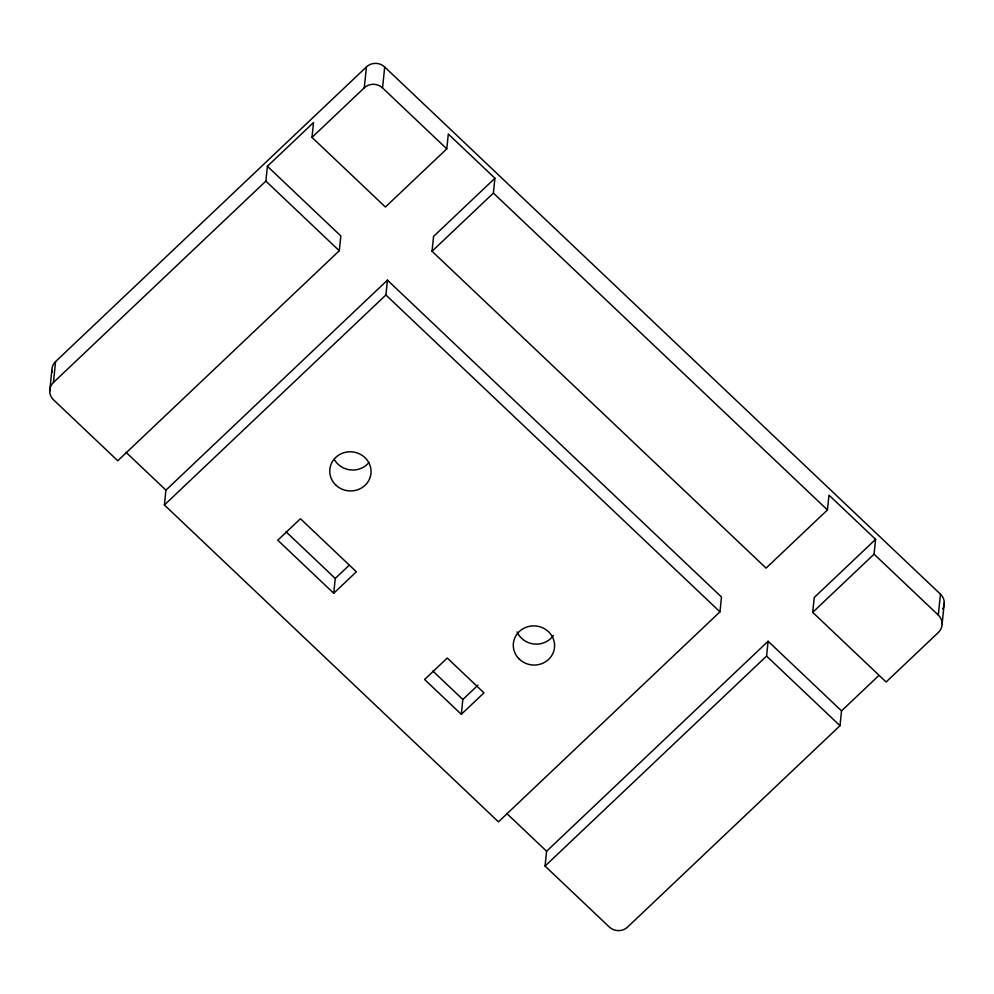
<?xml version="1.0" encoding="UTF-8"?>
<svg xmlns="http://www.w3.org/2000/svg" width="994" height="994" viewBox="0 0 994 994"><rect width="100%" height="100%" fill="white"/><g stroke="black" fill="none" stroke-linecap="round" stroke-linejoin="round"><path stroke-width="1.49" d="M49.7 391.139L51.862 370.215M940.473 594.176L938.311 615.1A12.922 12.239 5.9 0 1 938.411 632.42L886.114 681.996L812.694 612.354L874.061 554.167L875.602 539.344L828.984 495.111L827.443 509.947L766.076 568.121L432.03 251.258L493.397 193.072L494.925 178.249L448.306 134.028L446.778 148.851L385.411 207.038L311.992 137.396L313.52 122.56L267.398 166.284L340.818 235.926L339.289 250.749L117.777 460.756L53.527 399.824A12.922 12.239 5.9 0 1 53.427 382.504L55.589 361.58L366.451 66.896A12.922 12.239 5.9 0 1 384.703 66.996L940.473 594.176A12.922 12.239 5.9 0 1 943.878 606.017M164.395 504.977L165.923 490.154L387.436 280.146L721.495 597.021L719.954 611.844L498.441 821.852L164.395 504.977L385.908 294.982L387.436 280.146M53.427 382.504L265.87 181.119L267.398 166.284M311.992 137.396L364.276 87.82L366.451 66.896M446.778 148.851L382.541 87.919L384.703 66.996M333.723 593.281L356.374 571.798L300.437 518.731L277.773 540.214L333.723 593.281L335.251 578.458L349.279 565.151M432.03 251.258L433.558 236.423L494.925 178.249M461.315 714.313L483.979 692.843L447.263 658.016L424.612 679.498L461.315 714.313L462.844 699.49L477.952 685.164M545.06 866.072L546.588 851.249L768.114 641.242L841.533 710.884L839.992 725.707L627.549 927.104A12.922 12.239 5.9 0 1 609.297 927.004L545.06 866.072L766.573 656.065L768.114 641.242M812.694 612.354L814.223 597.518L875.602 539.344M942.138 623.785L944.3 602.861M841.533 710.884L878.646 675.696M493.397 193.072L827.443 509.947M874.061 554.167L938.311 615.1M265.87 181.119L339.289 250.749M385.908 294.982L719.954 611.844M766.573 656.065L839.992 725.707M286.023 531.753L335.251 578.458M432.812 671L462.844 699.49M125.965 452.245L165.923 490.154M506.629 813.341L546.588 851.249M364.276 87.82A12.922 12.239 5.9 0 1 382.541 87.919M52.073 372.352A12.922 12.239 5.9 0 1 55.589 361.58M943.542 607.036A12.922 12.239 5.9 0 1 942.61 608.962M369.022 462.446A20.663 19.569 5.9 0 1 334.729 460.135M553.347 635.514A20.663 19.569 5.9 0 1 534.2 644.025A20.663 19.569 5.9 0 1 517.066 631.936M519.415 659.233A20.663 19.569 5.9 0 0 553.919 650.648A20.663 19.569 5.9 0 0 528.497 626.518A20.663 19.569 5.9 0 0 519.415 659.233M335.873 485.134A20.663 19.569 5.9 0 0 370.377 476.536A20.663 19.569 5.9 0 0 344.943 452.419A20.663 19.569 5.9 0 0 335.873 485.134"/></g></svg>
